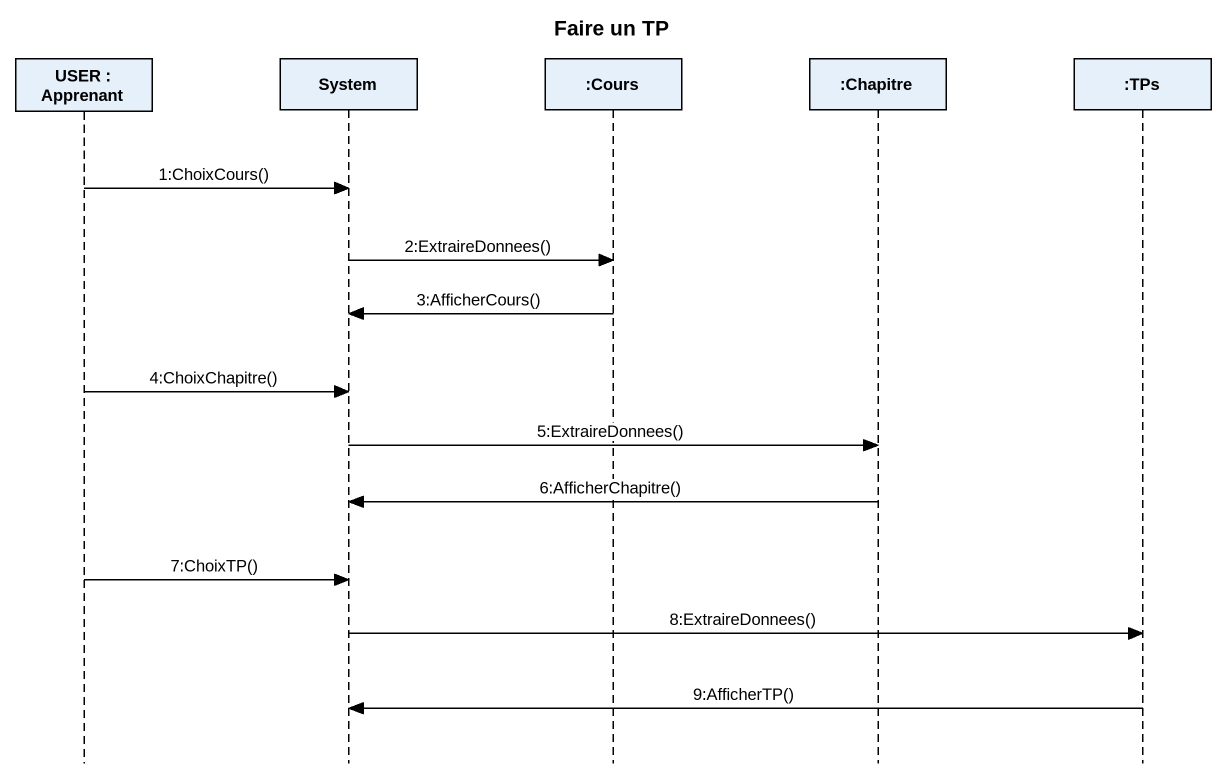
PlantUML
@startuml
title Faire un TP
hide footbox
participant "USER : Apprenant" as USER
participant System
participant ":Cours" as Cours
participant ":Chapitre" as Chapitre
participant ":TPs" as TPs

USER -> System : 1:ChoixCours()
System -> Cours : 2:ExtraireDonnees()
Cours -> System : 3:AfficherCours()
USER -> System : 4:ChoixChapitre()
System -> Chapitre : 5:ExtraireDonnees()
Chapitre -> System : 6:AfficherChapitre()
USER -> System : 7:ChoixTP()
System -> TPs : 8:ExtraireDonnees()
TPs -> System : 9:AfficherTP()
@enduml
